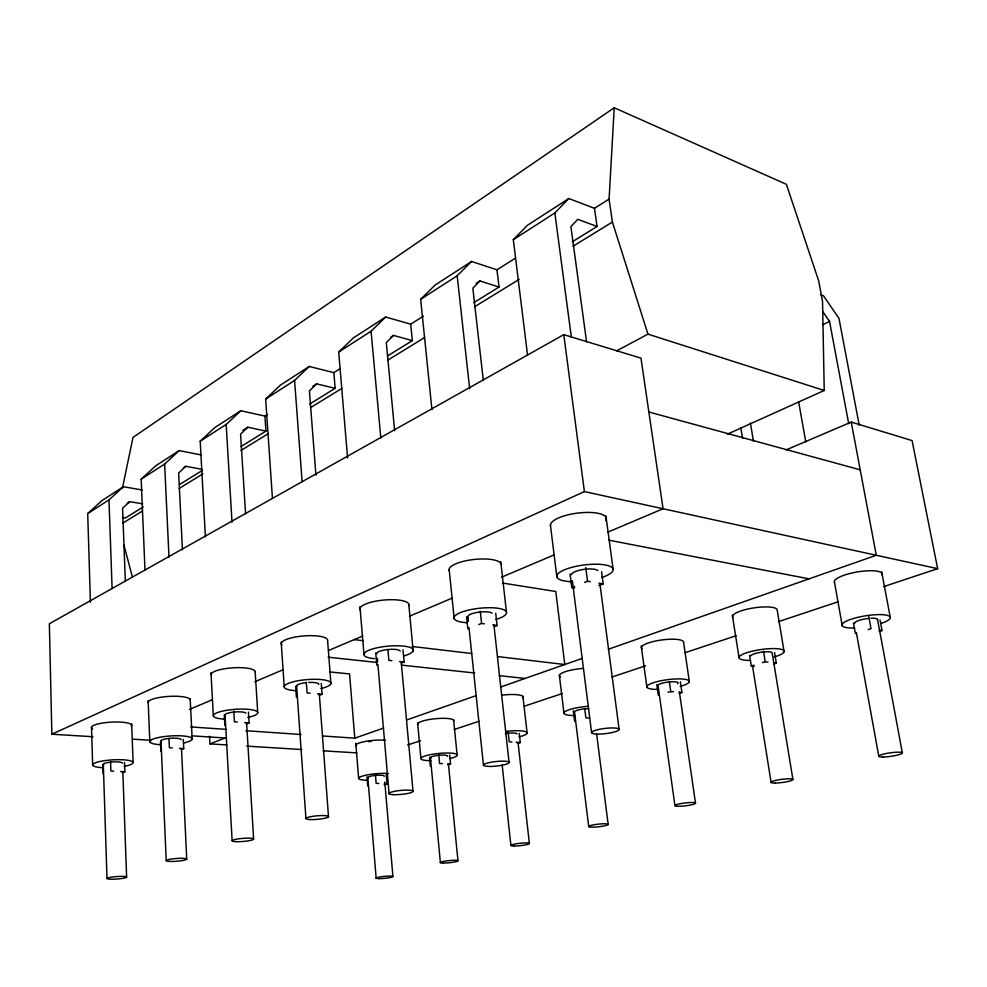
<?xml version="1.0" encoding="UTF-8"?>
<svg xmlns="http://www.w3.org/2000/svg" width="987" height="987" viewBox="0 0 987 987"><rect width="100%" height="100%" fill="white"/><g stroke="black" fill="none" stroke-linecap="round" stroke-linejoin="round"><path stroke-width="1.48" d="M824.231 390.47L647.953 334.137L612.409 222.038L609.078 199.115L614.235 107.768L786.38 184.31L818.716 280.974L822.541 301.467L824.231 390.47L727.407 434.157M122.499 487.837L132.998 437.426L614.235 107.768M527.539 355.11L513.314 239.681L554.842 212.958L568.82 198.523L594.47 208.331L609.078 199.115M515.226 258.286L496.967 269.796L499.027 287.057L479.941 280.962L472.847 288.216L483.334 380.587M513.314 239.681L527.477 225.27L568.82 198.523M431.936 409.667L420.647 299.32L457.178 275.805L471.552 261.456L496.967 269.796M423.448 316.148L410.703 324.18L412.344 340.626L393.529 335.407L386.324 342.575L394.627 430.702M420.647 299.32L435.131 285.021L471.552 261.456M340.367 368.521L333.853 372.63L335.148 388.335L316.654 383.857L309.412 390.901L315.939 475.203M347.597 458.03L338.689 352.063L371.075 331.213L385.658 317.024L410.703 324.18M338.689 352.063L353.309 337.961L385.658 317.024M272.424 498.188L265.663 399.056L294.582 380.451L309.239 366.473L333.853 372.63M267.502 414.466L264.935 416.082L265.959 431.109L247.823 427.223L240.581 434.144L245.566 513.758M265.663 399.056L280.32 385.177L309.239 366.473M202.101 469.368L185.84 466.283L178.635 473.057L182.435 549.833M205.407 536.977L200.201 441.177L226.171 424.472L240.803 410.752L264.935 416.082M200.201 441.177L214.808 427.568L240.803 410.752M142.733 503.851L129.716 501.655L122.573 508.28L125.349 581.269M145.003 570.449L141.178 479.164L164.632 464.075L179.178 450.615L201.323 454.97M141.178 479.164L155.675 465.827L179.178 450.615M90.434 602.23L87.695 513.573L108.977 499.878L123.387 486.714L142.153 489.996M87.695 513.573L102.043 500.532L123.387 486.714M127.187 503.247L129.716 501.655M183.348 467.863L185.84 466.283M242.839 430.369L247.823 427.223M312.867 386.25L316.654 383.857M390.926 337.048L393.529 335.407M476.153 283.355L479.941 280.962M143.251 506.936L125.435 517.953L122.573 517.484M179.782 484.358L202.335 470.429M240.902 446.593L265.959 431.109M309.733 404.053L335.148 388.335M387.521 355.974L412.344 340.626M473.686 302.713L499.027 287.057M572.324 241.753L597.049 226.479L594.47 208.331M122.746 523.135L142.436 511.032M179.19 488.429L202.828 473.896M240.89 450.491L268.464 433.54M310.473 407.705L341.983 388.335M387.928 360.082L424.681 337.48M474.562 306.797L519.199 279.358M573.028 246.256L612.409 222.038M607.881 532.141L663.067 508.749L640.958 358.133L563.787 334.655L49.35 623.772L51.855 734.217L92.938 736.721M616.702 350.817L647.953 334.137M822.837 324.686L829.549 321.417L822.627 311.349M51.855 734.217L584.403 491.588L937.65 568.66L912.074 440.584L851.238 422.078L786.145 449.899M189.553 709.382L212.267 699.758M254.843 681.721L283.232 669.692M328.646 650.445L362.698 636.023M409.469 616.209L451.997 598.184M501.606 577.173L554.04 554.953M478.818 624.537L481.57 623.451L484.383 623.833M570.042 573.854L571.769 587.536L574.644 586.389M584.662 582.404L587.524 581.257L590.374 581.738M122.277 772.71L124.88 771.686L124.547 762.519M181.263 749.552L183.73 748.578L183.286 739.399M246.343 724.002L249.082 722.916L248.428 712.17M319.393 695.317L322.083 694.256L321.268 683.497M401.45 663.091L404.152 662.03L403.017 649.767M494.327 626.622L497.078 625.548L495.721 613.322M598.887 585.562L603.193 583.885L601.577 571.72M209.552 736.216L209.96 743.89L225.184 737.992L191.626 735.821M322.601 735.969L354.777 738.177L383.635 728.061M406.73 719.955L476.005 695.662M500.545 687.051L582.231 658.403M608.399 649.224L876.271 555.274L851.238 422.078M407.495 745.049L420.635 740.682M454.23 729.504L479.053 721.238M524.331 706.174L562.306 693.54M611.965 677.02L645.547 665.843M684.99 652.728L736.105 635.727M778.459 621.625L838.333 601.712M883.612 586.648L937.65 568.66M667.965 692.146L673.529 691.591M749.626 655.467L751.329 666.089L754.105 665.226M762.433 662.622L765.209 661.759L767.997 662.129M868.178 629.583L871.015 628.694L868.794 616.641M384.177 784.702L387.003 783.826L386.213 774.696M447.938 764.962L450.59 764.135L449.69 755.006M517.373 743.458L520.285 742.557L519.248 733.403M679.155 693.367L681.918 692.504L680.364 681.844M773.574 664.128L776.35 663.264L774.61 652.641M879.195 631.421L882.033 630.545L880.059 619.984M113.69 771.168L110.902 771.044L110.581 761.816M120.685 771.501L124.88 771.686M378.86 783.456L376.146 783.32L375.368 774.141M384.288 783.703L387.003 783.826M172.269 747.912L169.406 747.751L168.987 738.51M179.437 748.331L183.73 748.578M442.349 763.654L439.597 763.494L438.709 754.315M447.839 763.975L450.59 764.135M132.492 739.152L150.752 740.262M209.96 743.89L226.788 744.926M246.676 746.135L301.738 749.515M323.156 750.823L356.8 752.884M190.836 726.938L226.072 729.356M245.997 730.725L301.146 734.501M237.349 722.065L234.425 721.855L233.796 711.121M244.69 722.607L249.082 722.916M511.969 741.953L509.193 741.755L508.182 732.625M516.127 742.249L520.285 742.557M310.091 693.182L307.093 692.923L306.315 682.165M317.592 693.861L322.083 694.256M588.647 718.042L585.859 717.796L584.711 708.691M329.72 671.925L349.571 673.924L354.777 738.177M328.091 657.182L376.96 662.462M401.388 665.09L474.685 673.011M499.114 675.651L525.084 678.451M391.925 660.698L388.878 660.365L387.916 649.631M399.562 661.537L404.152 662.03M679.118 692.195L681.918 692.504M354.197 639.625L363.352 640.711M412.184 646.485L471.7 653.517M497.645 656.577L564.786 664.522L555.792 591.497L502.58 583.046M751.329 666.089L754.117 666.459M492.846 624.968L497.078 625.548M773.561 662.882L776.35 663.264M571.769 587.536L574.619 587.993M598.924 583.169L603.193 583.885M879.269 630.076L882.033 630.545M608.695 540.148L809.044 578.851M648.866 411.998L860.208 469.824M597.049 226.479L577.777 219.311L570.905 226.615L586.574 341.897M820.752 294.755L823.516 295.804L838.962 318.332L859.258 425.422M123.868 544.75L132.431 577.222M881.675 571.794L890.163 616.875M829.549 321.417L848.709 423.682M877.542 619.404L902.328 752.834M856.346 632.457L878.788 756.363M853.508 623.007L855.421 633.568M834.484 582.256L842.269 625.881M798.594 401.561L805.787 441.966M750.416 423.115L753.439 441.127M777.337 610.928L784.122 651.728M740.83 427.877L742.557 438.376M792.882 779.323L772.13 652.74A10.808 2.369 -8.2 0 0 761.285 652.197A10.808 2.369 -8.2 0 0 750.897 655.775M763.482 651.149L765.209 661.759M752.439 665.509L771.131 782.543M732.354 615.172L739.004 657.404M683.535 642.118L689.333 681.561M679.438 692.208L695.514 803.295A10.376 1.443 -6.9 0 1 679.475 806.293A10.376 1.443 -6.9 0 1 680.697 803.628A10.376 1.443 -6.9 0 1 695.514 803.295M669.42 682.165L670.728 691.282M674.935 805.528L658.021 685.348A10.141 2.134 -7.4 0 1 669.902 681.857A10.141 2.134 -7.4 0 1 677.625 683.695M656.787 684.509L658.292 695.169M641.192 645.967L646.855 686.866M605.919 515.954L613.137 569.376M554.842 212.958L571.362 337.32M599.899 583.712L619.145 729.504A13.88 2.616 -6.8 0 1 598.208 734.094A13.88 2.616 -6.8 0 1 598.751 729.467A13.88 2.616 -6.8 0 1 619.145 729.504M563.787 334.655L584.403 491.588M585.747 567.562L587.524 581.257M596.666 734.254L608.165 824.404A9.796 1.308 -6.4 0 1 593.434 827.143A9.796 1.308 -6.4 0 1 593.705 824.824A9.796 1.308 -6.4 0 1 608.165 824.404M572.349 580.751L591.583 732.576M588.708 826.526L574.508 711.948A9.574 1.937 -6.7 0 1 579.27 709.715A9.574 1.937 -6.7 0 1 588.82 708.641M550.425 525.047L556.841 576.84M573.324 710.652L574.644 721.3M559.333 675.145L563.996 713.354M522.913 696.242L527.07 732.638M500.742 561.529L506.442 611.965M518.113 743.088L529.377 843.466M457.178 275.805L469.664 388.779M493.895 624.66L509.07 762.396M502.149 764.876L510.921 845.464M480.25 611.224L481.57 623.451M468.023 618.355L468.344 621.415M468.985 627.535L483.47 765.233M466.555 616.702L467.838 628.916M449.221 569.98L454.217 618.8M453.576 719.597L457.104 754.66M448.382 763.506L457.956 860.726M430.431 757.831L440.399 862.626M429.493 757.251L430.357 766.381M408.877 605.228L413.158 650.889M417.624 723.076L420.894 758.189M371.075 331.213L380.822 438.068M401.203 661.746L412.998 791.105M377.379 658.329L377.639 661.364M377.898 664.411L389.1 793.733M375.739 652.9L376.8 665.164M384.794 782.025L392.912 876.456M359.947 606.561L363.932 653.974M367.843 777.756L376.17 878.27M366.942 776.831L367.695 785.96M355.776 743.137L358.614 778.138M327.61 640.797L330.916 683.621M319.307 693.799L328.511 816.817A11.388 1.764 -5 0 1 310.51 819.58A11.388 1.764 -5 0 1 312.657 816.348A11.388 1.764 -5 0 1 328.511 816.817M294.582 380.451L302.121 481.668M296.581 685.718L305.933 818.371M295.644 686.421L296.396 697.18M281.184 642.105L284.219 686.668M255.139 671.444L257.73 712.75M246.602 722.854L253.622 839.172A10.808 1.567 -4.6 0 1 236.905 841.701A10.808 1.567 -4.6 0 1 238.114 838.901A10.808 1.567 -4.6 0 1 253.622 839.172M226.171 424.472L232.007 522.185M225.048 714.835L232.13 840.702M224.271 714.909L224.876 725.655M210.996 672.715L213.315 715.748M190.183 698.845L192.169 738.844M181.497 748.923L186.728 859.134A10.289 1.394 -4.4 0 1 171.121 861.466A10.289 1.394 -4.4 0 1 171.578 859.023A10.289 1.394 -4.4 0 1 186.728 859.134M164.632 464.075L168.987 557.137M160.992 740.904L166.223 860.627M160.437 741.977L160.832 751.156M148.124 700.511L149.827 741.792M131.653 723.927L133.109 762.359M122.857 772.439L126.62 877.073A9.833 1.246 -4.2 0 1 111.987 879.232A9.833 1.246 -4.2 0 1 111.839 877.085A9.833 1.246 -4.2 0 1 126.62 877.073M108.977 499.878L112.111 588.647M103.314 764.37L107.003 878.529M102.87 764.95L103.166 774.129M91.507 727.086L92.667 765.233M281.912 644.955A23.244 6.033 -4.4 0 1 302.33 636.06A23.244 6.033 -4.4 0 1 327.598 640.588M550.524 525.837A28.117 8.834 -7.4 0 1 580.393 512.784A28.117 8.834 -7.4 0 1 605.574 520.655M360.477 610.126A24.589 6.823 -5.1 0 1 383.462 600.084A24.589 6.823 -5.1 0 1 408.902 605.512M642.241 648.829A21.245 4.984 -7.6 0 1 659.6 640.279A21.245 4.984 -7.6 0 1 683.559 642.266M356.208 745.938A17.433 3.417 -5.2 0 1 365.116 741.471A17.433 3.417 -5.2 0 1 385.547 740.299M92.655 728.887A20.172 4.306 -3.1 0 1 110.112 722.213A20.172 4.306 -3.1 0 1 131.333 726.247M211.095 674.652A22.084 5.367 -3.8 0 1 233.08 667.804A22.084 5.367 -3.8 0 1 255.164 671.839M560.456 676.934A20.073 4.516 -6.8 0 1 564.379 672.011A20.073 4.516 -6.8 0 1 583.416 668.421M834.558 582.712A24.305 6.082 -9.6 0 1 857.666 571.892A24.305 6.082 -9.6 0 1 882.02 574.952M502.124 695.156A19.074 4.108 -6.2 0 1 522.777 697.834M449.295 570.733A26.18 7.748 -6.1 0 1 471.983 559.728A26.18 7.748 -6.1 0 1 501.001 563.799M733.082 617.603A22.639 5.503 -8.5 0 1 753.056 608.017A22.639 5.503 -8.5 0 1 777.262 610.484M368.817 741.669A13.596 2.665 -5.2 0 1 371.137 741.348M148.21 702.633A21.072 4.787 -3.4 0 1 168.37 696.44A21.072 4.787 -3.4 0 1 190.232 699.857M417.797 724.705A18.198 3.738 -5.6 0 1 435.464 718.709A18.198 3.738 -5.6 0 1 453.65 721.238M854.705 623.402A11.61 2.616 -9.2 0 1 868.029 618.479M870.904 618.244A11.61 2.616 -9.2 0 1 877.406 620.107M854.545 628.003A24.515 5.527 -9.2 0 1 846.698 620.971A24.515 5.527 -9.2 0 1 883.081 614.716A24.515 5.527 -9.2 0 1 881.058 623.439M368.398 778.077A8.303 1.468 -5.2 0 1 375.023 775.461A8.303 1.468 -5.2 0 1 384.239 776.313M366.177 780.248A17.544 3.097 -5.2 0 1 362.611 776.016A17.544 3.097 -5.2 0 1 388.434 773.524M103.697 764.826A9.623 1.851 -3.4 0 1 111.494 762.038A9.623 1.851 -3.4 0 1 122.524 763.21M102.623 767.701A20.308 3.899 -3.4 0 1 97.096 762.198A20.308 3.899 -3.4 0 1 127.829 760.261A20.308 3.899 -3.4 0 1 124.177 766.344M505.307 733.563A9.093 1.764 -6.1 0 1 517.089 733.97M506.121 731.404A19.197 3.726 -6.1 0 1 525.935 731.774A19.197 3.726 -6.1 0 1 519.1 736.845M225.27 715.415A10.549 2.307 -4 0 1 233.388 712.12A10.549 2.307 -4 0 1 245.862 713.083M224.592 719.165A22.257 4.873 -4 0 1 218.139 712.318A22.257 4.873 -4 0 1 251.895 709.789A22.257 4.873 -4 0 1 247.774 717.438M575.039 715.526A20.221 4.096 -6.7 0 1 565.082 711.602A20.221 4.096 -6.7 0 1 588.215 706.322M571.584 574.668A13.448 3.812 -7.3 0 1 583.218 569.474A13.448 3.812 -7.3 0 1 597.863 570.609M572.361 581.713A28.401 8.056 -7.3 0 1 562.047 570.93A28.401 8.056 -7.3 0 1 604.797 564.885A28.401 8.056 -7.3 0 1 601.601 577.568M430.924 758.189A8.673 1.604 -5.6 0 1 438.29 755.326A8.673 1.604 -5.6 0 1 447.518 756.338M430.863 760.656A18.321 3.393 -5.6 0 1 424.114 756.289A18.321 3.393 -5.6 0 1 451.614 753.167A18.321 3.393 -5.6 0 1 450.183 758.46M749.392 660.414A22.824 4.997 -8.2 0 1 744.371 653.591A22.824 4.997 -8.2 0 1 778.422 648.817A22.824 4.997 -8.2 0 1 774.227 656.935M468.504 617.628A12.523 3.343 -6.1 0 1 476.326 612.569A12.523 3.343 -6.1 0 1 492.118 613.149M466.999 622.711A26.427 7.057 -6.1 0 1 459.609 612.952A26.427 7.057 -6.1 0 1 499.2 608.473A26.427 7.057 -6.1 0 1 495.795 619.466M296.705 686.384A11.104 2.591 -4.5 0 1 305.797 682.696M308.697 682.449A11.104 2.591 -4.5 0 1 317.715 683.3M318.542 683.892A11.104 2.591 -4.5 0 1 318.616 684.571M295.236 690.666A23.441 5.478 -4.5 0 1 289.598 682.905A23.441 5.478 -4.5 0 1 324.797 680.055A23.441 5.478 -4.5 0 1 320.898 688.581M657.638 689.419A21.406 4.516 -7.4 0 1 651.371 683.423A21.406 4.516 -7.4 0 1 683.547 679.118A21.406 4.516 -7.4 0 1 680.191 686.397M376.985 653.764A11.745 2.936 -5.2 0 1 387.237 649.594A11.745 2.936 -5.2 0 1 400.228 651.087M374.542 658.662A24.811 6.206 -5.2 0 1 369.632 649.952A24.811 6.206 -5.2 0 1 406.15 646.46A24.811 6.206 -5.2 0 1 404.251 655.812M161.313 741.41A10.055 2.06 -3.7 0 1 169.887 738.325A10.055 2.06 -3.7 0 1 181.065 739.732M161.263 744.729A21.233 4.343 -3.7 0 1 153.836 738.769A21.233 4.343 -3.7 0 1 185.84 736.253A21.233 4.343 -3.7 0 1 183.705 742.964M882.834 757.004A11.93 1.777 -8 0 0 902.155 753.315A11.93 1.777 -8 0 0 886.671 753.426A11.93 1.777 -8 0 0 882.834 757.004M379.292 878.627A8.464 0.987 -5.4 0 0 392.875 876.715A8.464 0.987 -5.4 0 0 381.438 876.727A8.464 0.987 -5.4 0 0 379.292 878.627M513.82 845.982A9.29 1.184 -6 0 0 529.143 843.799A9.29 1.184 -6 0 0 517.472 843.589A9.29 1.184 -6 0 0 513.82 845.982M443.422 863.057A8.846 1.073 -5.7 0 0 457.832 861.022A8.846 1.073 -5.7 0 0 446.26 860.935A8.846 1.073 -5.7 0 0 443.422 863.057M775.35 783.049A11.079 1.604 -7.4 0 0 792.894 779.742A11.079 1.604 -7.4 0 0 777.731 779.977A11.079 1.604 -7.4 0 0 775.35 783.049M487.603 766.368A12.88 2.282 -6 0 0 508.774 763.025A12.88 2.282 -6 0 0 492.402 762.001A12.88 2.282 -6 0 0 487.603 766.368M393.455 794.658A12.078 1.999 -5.4 0 0 412.911 791.636A12.078 1.999 -5.4 0 0 396.774 790.92A12.078 1.999 -5.4 0 0 393.455 794.658"/></g></svg>
